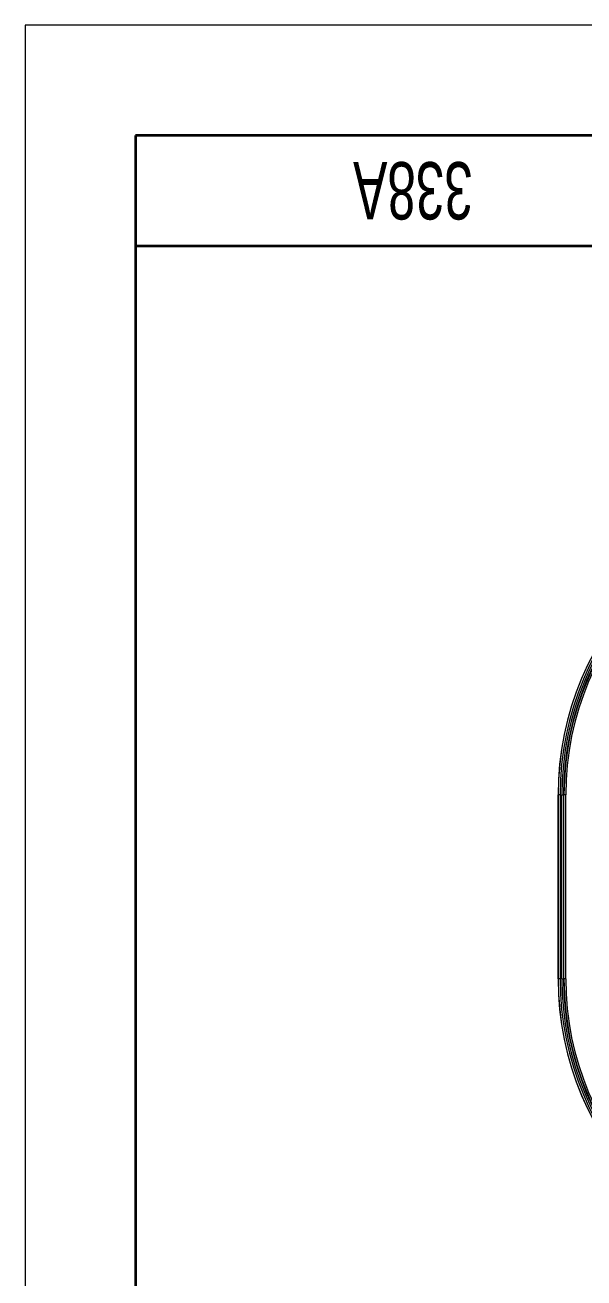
# Model space of a CAD drawing. Header units: millimetres. Extents: x 409 to 2276, y 1039 to 1674.
# Drawn here: x 1384.8 to 1536.5, y 1333.5 to 1673.7 of the extents above; entities that cross this region are included whole.
import ezdxf
from ezdxf.enums import TextEntityAlignment as Align

# ---------------------------------------------------------------- set-up
doc = ezdxf.new("R2010")
doc.units = ezdxf.units.MM
for name, color, linetype, lineweight in [('文字层', 3, 'Continuous', 18), ('粗实线层', 7, 'Continuous', 35), ('细实线层', 7, 'Continuous', 18)]:
    doc.layers.add(name, color=color, linetype=linetype, lineweight=lineweight)
doc.styles.add('标准', font='FSGB2312.ttf', dxfattribs={"width": 0.667})

# ---------------------------------------------------------------- blocks, each defined once
blk = doc.blocks.new('A4图框')
at = {"layer": '粗实线层'}
for p, q in [((-138.5, 95), (-138.5, -95)), ((138.5, 95), (-138.5, 95)), ((-88.5, 85), (-138.5, 85))]:
    blk.add_line(p, q, dxfattribs=at)
at = {"layer": '细实线层'}
for p, q in [((148.5, 105), (-148.5, 105)), ((-148.5, 105), (-148.5, -105))]:
    blk.add_line(p, q, dxfattribs=at)
at = {"layer": '文字层', "style": '标准', "width": 0.667}
blk.add_attdef('图纸编号', text='', height=5.19, rotation=180, dxfattribs=at).set_placement((-113.41, 90), align=Align.MIDDLE_CENTER)
blk = doc.blocks.new('A4A-B-Marked')
blk.add_blockref('A4图框', (0, 0)).add_auto_attribs({'图纸编号': '338A'})

msp = doc.modelspace()

# ---------------------------------------------------------------- linework, layer by layer
at = {"layer": '粗实线层', "lineweight": 20}
for p, q in [((1529.443, 1414.661), (1529.443, 1464.661)), ((1529.97, 1464.661), (1529.47, 1464.661)), ((1529.47, 1464.661), (1529.47, 1414.661)), ((1529.97, 1464.661), (1529.97, 1414.661)), ((1530.468, 1464.661), (1530.968, 1464.661)), ((1530.468, 1414.661), (1530.468, 1464.661)), ((1530.943, 1464.661), (1530.943, 1414.661)), ((1530.968, 1414.661), (1530.968, 1464.661)), ((1531.023, 1464.661), (1530.968, 1464.661)), ((1531.023, 1414.661), (1531.023, 1464.661)), ((1531.522, 1464.661), (1531.023, 1464.661)), ((1531.048, 1414.661), (1531.048, 1464.661)), ((1531.522, 1414.661), (1531.522, 1464.661)), ((1529.97, 1414.661), (1529.47, 1414.661)), ((1530.468, 1414.661), (1530.968, 1414.661)), ((1531.023, 1414.661), (1530.968, 1414.661)), ((1531.522, 1414.661), (1531.023, 1414.661))]:
    msp.add_line(p, q, dxfattribs=at)
for centre, radius, start, end in [((1610.626, 1464.661), 81.183, 90, 180), ((1610.626, 1464.661), 81.157, 90, 180), ((1610.626, 1464.661), 80.657, 90, 180), ((1610.626, 1464.661), 80.158, 90, 180), ((1610.626, 1464.661), 79.683, 90, 180), ((1610.626, 1464.661), 79.659, 90, 180), ((1610.626, 1464.661), 79.603, 90, 180), ((1610.626, 1464.661), 79.579, 90, 180), ((1610.626, 1464.661), 79.104, 90, 180), ((1610.626, 1414.661), 81.183, 180, 270), ((1610.626, 1414.661), 81.157, 180, 270), ((1610.626, 1414.661), 80.657, 180, 270), ((1610.626, 1414.661), 80.158, 180, 270), ((1610.626, 1414.661), 79.683, 180, 270), ((1610.626, 1414.661), 79.659, 180, 270), ((1610.626, 1414.661), 79.603, 180, 270), ((1610.626, 1414.661), 79.579, 180, 270), ((1610.626, 1414.661), 79.104, 180, 270)]:
    msp.add_arc(centre, radius, start, end, dxfattribs=at)

# ---------------------------------------------------------------- block references
at = {"lineweight": 18, "xscale": 3, "yscale": 3, "zscale": 3}
msp.add_blockref('A4A-B-Marked', (1830.291, 1358.711), dxfattribs=at)

doc.saveas('drawing.dxf')
